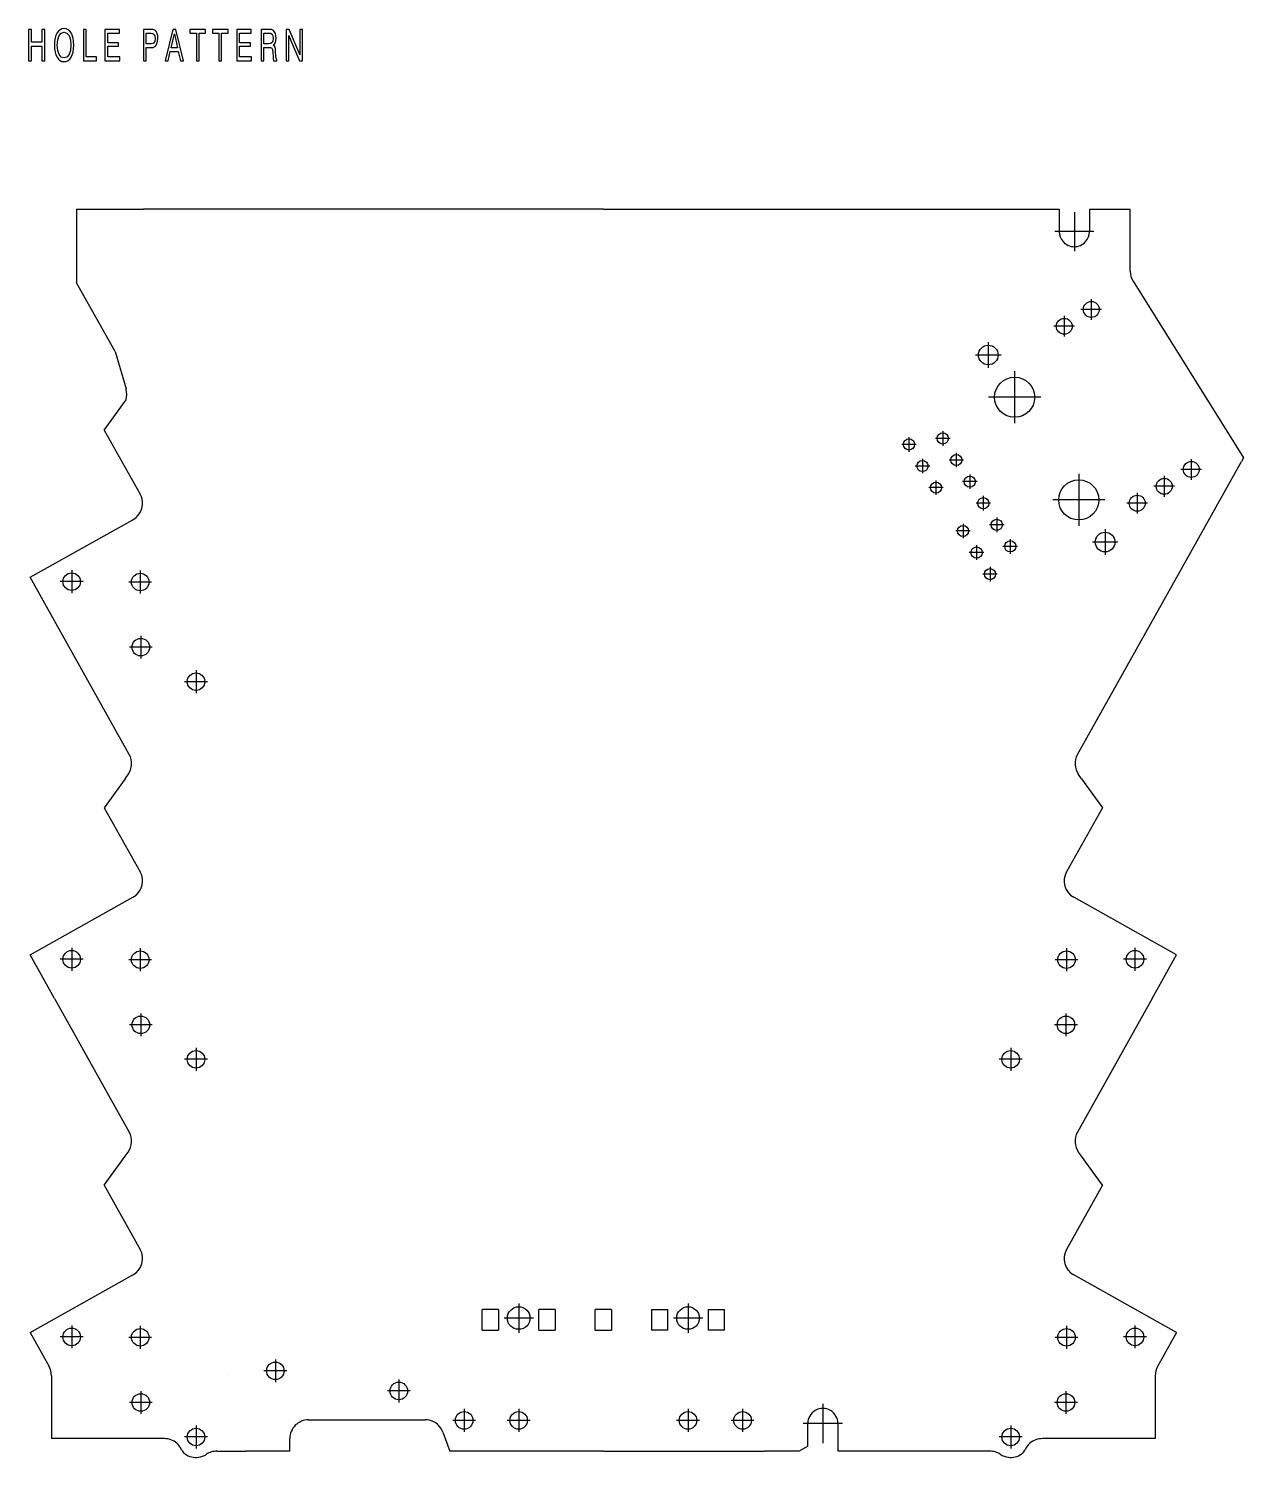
# Model space of a CAD drawing. Extents: x 58 to 155, y 123 to 237.
import ezdxf

# ---------------------------------------------------------------- set-up
doc = ezdxf.new("R2010")
doc.units = 0
doc.linetypes.add('DASHDOT', pattern=[18.5, 12, -3, 0.5, -3])
doc.layers.get('0').update_dxf_attribs({"linetype": 'CONTINUOUS'})

msp = doc.modelspace()

# ---------------------------------------------------------------- linework, layer by layer
at = {"color": 7}
for p, q in [((62.067909, 222.582611), (62.067909, 216.932617)), ((62.067909, 222.582611), (65.617905, 222.582611)), ((65.617905, 222.582611), (67.417908, 222.582611)), ((104.067909, 222.582611), (67.417908, 222.582611)), ((104.067909, 222.582611), (140.417908, 222.582611)), ((140.417908, 222.582611), (140.417908, 220.782623)), ((142.817902, 222.582611), (142.817902, 220.782623)), ((142.817902, 222.582611), (146.067902, 222.582611)), ((146.067902, 218.762344), (146.067902, 222.582611)), ((146.067902, 218.383041), (146.067902, 218.762344)), ((146.067902, 217.625351), (146.067902, 218.383041)), ((62.067909, 216.932617), (62.067909, 216.715759)), ((65.146851, 211.217926), (62.067909, 216.715759)), ((146.295837, 216.830475), (155.099152, 202.742218)), ((65.146851, 211.217926), (66.009949, 208.256775)), ((64.281479, 204.970825), (65.945091, 207.281738)), ((65.945091, 207.281738), (65.983307, 207.334808)), ((64.281479, 204.970825), (67.139908, 199.86673)), ((155.099152, 202.742218), (154.946777, 202.470123)), ((150.529099, 194.581787), (154.946777, 202.470123)), ((58.362637, 193.23201), (66.564102, 197.825043)), ((141.866776, 179.114105), (150.529099, 194.581787)), ((60.30365, 189.766083), (58.362637, 193.23201)), ((66.269043, 179.114105), (60.30365, 189.766083)), ((65.945091, 177.181732), (64.281479, 174.870819)), ((65.945091, 177.181732), (66.177658, 177.504791)), ((142.190735, 177.181732), (141.95816, 177.504791)), ((142.190735, 177.181732), (143.85434, 174.870819)), ((64.281479, 174.870819), (67.139908, 169.766724)), ((143.85434, 174.870819), (140.995911, 169.766724)), ((58.362637, 163.132019), (66.564102, 167.725052)), ((149.773178, 163.132019), (141.571716, 167.725052)), ((60.30365, 159.666077), (58.362637, 163.132019)), ((147.832169, 159.666077), (149.773178, 163.132019)), ((60.30365, 159.666077), (66.269043, 149.014099)), ((147.832169, 159.666077), (141.866776, 149.014099)), ((64.281479, 144.770828), (65.945091, 147.081741)), ((65.945091, 147.081741), (66.177658, 147.4048)), ((142.190735, 147.081741), (141.95816, 147.4048)), ((143.85434, 144.770828), (142.190735, 147.081741)), ((64.281479, 144.770828), (67.139908, 139.666718)), ((143.85434, 144.770828), (140.995911, 139.666718)), ((58.362637, 133.032013), (66.564102, 137.625046)), ((149.773178, 133.032013), (141.571716, 137.625046)), ((95.717911, 134.882614), (94.417908, 134.882614)), ((94.417908, 133.23262), (94.417908, 134.882614)), ((95.717911, 134.882614), (95.717911, 133.23262)), ((100.217911, 134.882614), (98.917908, 134.882614)), ((98.917908, 133.23262), (98.917908, 134.882614)), ((100.217911, 134.882614), (100.217911, 133.23262)), ((104.717911, 134.882614), (103.417908, 134.882614)), ((103.417908, 133.23262), (103.417908, 134.882614)), ((104.717911, 134.882614), (104.717911, 133.23262)), ((107.917908, 134.882614), (109.217911, 134.882614)), ((107.917908, 134.882614), (107.917908, 133.23262)), ((109.217911, 133.23262), (109.217911, 134.882614)), ((112.417908, 134.882614), (113.717911, 134.882614)), ((112.417908, 134.882614), (112.417908, 133.23262)), ((113.717911, 133.23262), (113.717911, 134.882614)), ((58.362637, 133.032013), (59.876652, 130.328537)), ((94.417908, 133.23262), (95.717911, 133.23262)), ((98.917908, 133.23262), (100.217911, 133.23262)), ((103.417908, 133.23262), (104.717911, 133.23262)), ((109.217911, 133.23262), (107.917908, 133.23262)), ((113.717911, 133.23262), (112.417908, 133.23262)), ((149.773178, 133.032013), (148.259171, 130.328537)), ((60.067909, 129.595612), (60.067909, 129.434052)), ((60.067909, 129.434052), (60.067909, 124.582619)), ((74.167908, 129.582611), (74.167908, 129.57457)), ((148.067902, 129.595612), (148.067902, 129.434052)), ((148.067902, 129.434052), (148.067902, 124.582619)), ((80.567909, 126.082619), (89.567909, 126.082619)), ((89.567909, 126.082619), (89.867912, 126.082619)), ((120.367905, 123.98262), (120.367905, 125.782616)), ((122.767914, 125.782616), (122.767914, 123.582619)), ((69.067909, 124.582619), (60.067909, 124.582619)), ((79.067909, 123.582619), (79.067909, 124.582619)), ((91.277451, 125.09565), (91.828148, 123.582619)), ((148.067902, 124.582619), (139.067902, 124.582619)), ((73.250221, 123.582619), (75.567909, 123.582619)), ((79.067909, 123.582619), (75.567909, 123.582619)), ((104.067909, 123.582619), (91.828148, 123.582619)), ((104.067909, 123.582619), (116.917908, 123.582619)), ((119.675087, 123.582619), (116.917908, 123.582619)), ((120.367905, 123.98262), (119.675087, 123.582619)), ((134.88559, 123.582619), (122.767914, 123.582619))]:
    msp.add_line(p, q, dxfattribs=at)
at = {"color": 7, "linetype": 'DASHDOT'}
for p, q in [((141.617905, 222.342621), (141.617905, 219.222626)), ((143.177917, 220.782623), (140.057907, 220.782623)), ((142.970703, 215.410095), (142.970703, 213.759094)), ((143.796204, 214.584595), (142.145203, 214.584595)), ((141.642166, 213.238602), (139.991165, 213.238602)), ((140.816666, 214.064087), (140.816666, 212.413101)), ((134.75856, 211.97113), (134.75856, 209.93013)), ((135.779068, 210.950623), (133.738068, 210.950623)), ((136.859695, 209.668121), (136.859695, 205.508118)), ((138.939697, 207.58812), (134.779694, 207.58812)), ((128.435547, 204.400177), (128.435547, 203.243179)), ((131.708603, 204.302673), (130.551605, 204.302673)), ((131.130096, 204.881165), (131.130096, 203.724167)), ((129.014038, 203.821686), (127.85704, 203.821686)), ((132.205841, 203.159637), (132.205841, 202.002625)), ((130.089783, 202.100143), (128.93277, 202.100143)), ((129.511276, 202.67865), (129.511276, 201.521637)), ((132.784332, 202.581131), (131.627335, 202.581131)), ((151.766205, 201.829956), (150.115204, 201.829956)), ((150.940704, 202.655457), (150.940704, 201.004456)), ((130.587006, 200.957108), (130.587006, 199.80011)), ((133.860077, 200.859589), (132.703064, 200.859589)), ((133.28157, 201.43808), (133.28157, 200.281097)), ((141.973419, 201.484467), (141.973419, 197.324463)), ((149.612152, 200.483948), (147.961151, 200.483948)), ((148.786652, 201.309448), (148.786652, 199.658447)), ((131.165512, 200.378601), (130.008514, 200.378601)), ((134.3573, 199.716553), (134.3573, 198.559555)), ((144.053421, 199.404449), (139.893417, 199.404449)), ((146.632614, 199.96347), (146.632614, 198.312469)), ((134.935806, 199.138062), (133.778809, 199.138062)), ((147.458115, 199.13797), (145.807114, 199.13797)), ((132.743774, 197.505554), (132.743774, 196.348541)), ((136.011536, 197.416504), (134.854538, 197.416504)), ((135.433044, 197.995026), (135.433044, 196.838013)), ((144.074554, 197.062439), (144.074554, 195.021454)), ((133.322281, 196.927048), (132.165283, 196.927048)), ((136.508774, 196.273468), (136.508774, 195.116486)), ((145.095047, 196.041946), (143.054047, 196.041946)), ((134.39801, 195.205505), (133.241013, 195.205505)), ((133.819519, 195.784012), (133.819519, 194.627014)), ((137.08728, 195.694977), (135.930283, 195.694977)), ((61.68166, 193.798309), (61.68166, 191.978302)), ((67.145294, 193.763519), (67.145294, 191.943512)), ((134.895248, 194.062469), (134.895248, 192.905472)), ((62.59166, 192.888306), (60.77166, 192.888306)), ((68.055298, 192.853516), (66.235291, 192.853516)), ((135.473755, 193.483978), (134.316757, 193.483978)), ((67.187286, 188.572113), (67.187286, 186.752106)), ((68.097282, 187.662109), (66.277283, 187.662109)), ((71.591751, 185.823807), (71.591751, 184.003815)), ((72.501747, 184.913803), (70.681747, 184.913803)), ((61.68166, 163.698303), (61.68166, 161.878311)), ((67.145294, 163.663513), (67.145294, 161.843521)), ((140.990524, 163.663513), (140.990524, 161.843521)), ((146.454163, 163.698303), (146.454163, 161.878311)), ((62.59166, 162.7883), (60.77166, 162.7883)), ((68.055298, 162.753525), (66.235291, 162.753525)), ((141.900528, 162.753525), (140.080521, 162.753525)), ((147.364166, 162.7883), (145.544159, 162.7883)), ((67.187286, 158.472107), (67.187286, 156.652115)), ((140.948532, 158.472107), (140.948532, 156.652115)), ((68.097282, 157.562103), (66.277283, 157.562103)), ((141.858536, 157.562103), (140.038544, 157.562103)), ((71.591751, 155.723801), (71.591751, 153.903809)), ((136.544067, 155.723801), (136.544067, 153.903809)), ((72.501747, 154.813812), (70.681747, 154.813812)), ((137.454071, 154.813812), (135.634064, 154.813812)), ((97.317909, 135.362625), (97.317909, 133.022614)), ((110.817909, 135.362625), (110.817909, 133.022614)), ((61.68166, 133.598312), (61.68166, 131.778305)), ((67.145294, 133.563522), (67.145294, 131.743515)), ((98.487907, 134.192612), (96.147911, 134.192612)), ((111.987907, 134.192612), (109.647911, 134.192612)), ((140.990524, 133.563522), (140.990524, 131.743515)), ((146.454163, 133.598312), (146.454163, 131.778305)), ((62.59166, 132.688309), (60.77166, 132.688309)), ((68.055298, 132.653519), (66.235291, 132.653519)), ((141.900528, 132.653519), (140.080521, 132.653519)), ((147.364166, 132.688309), (145.544159, 132.688309)), ((78.827911, 129.98262), (77.007912, 129.98262)), ((77.917908, 130.892624), (77.917908, 129.072617)), ((87.757912, 129.292618), (87.757912, 127.472618)), ((67.187286, 128.372116), (67.187286, 126.552109)), ((88.667908, 128.382614), (86.847908, 128.382614)), ((140.948532, 128.372116), (140.948532, 126.552109)), ((68.097282, 127.462112), (66.277283, 127.462112)), ((92.967911, 126.942619), (92.967911, 125.12262)), ((97.317909, 126.942619), (97.317909, 125.12262)), ((110.817909, 126.942619), (110.817909, 125.12262)), ((115.167908, 126.942619), (115.167908, 125.12262)), ((121.567909, 127.342621), (121.567909, 124.222618)), ((141.858536, 127.462112), (140.038544, 127.462112)), ((71.591751, 125.62381), (71.591751, 123.803802)), ((93.877907, 126.032616), (92.057907, 126.032616)), ((98.227905, 126.032616), (96.407913, 126.032616)), ((111.727905, 126.032616), (109.907913, 126.032616)), ((116.077911, 126.032616), (114.257912, 126.032616)), ((123.127907, 125.782616), (120.007912, 125.782616)), ((136.544067, 125.62381), (136.544067, 123.803802)), ((72.501747, 124.713806), (70.681747, 124.713806)), ((137.454071, 124.713806), (135.634064, 124.713806))]:
    msp.add_line(p, q, dxfattribs=at)
at = {"color": 7}
for points in [[(58.241936, 234.403198), (58.463425, 234.403198), (58.463425, 235.574966), (59.306435, 235.574966), (59.306435, 234.403198), (59.527924, 234.403198), (59.527924, 236.903198), (59.306435, 236.903198), (59.306435, 235.877472), (58.463425, 235.877472), (58.463425, 236.903198), (58.241936, 236.903198)], [(60.305912, 235.651459), (60.317215, 235.352432), (60.357895, 235.09166), (60.423439, 234.865646), (60.511581, 234.677887), (60.622326, 234.528366), (60.75341, 234.420578), (60.904835, 234.358002), (61.076603, 234.333664), (61.246109, 234.358002), (61.397533, 234.420578), (61.528618, 234.528366), (61.639362, 234.677887), (61.727505, 234.865646), (61.790787, 235.09166), (61.829208, 235.352432), (61.845032, 235.651459), (61.83147, 235.947006), (61.790787, 236.207794), (61.725246, 236.433792), (61.639362, 236.621552), (61.528618, 236.771072), (61.397533, 236.87886), (61.246109, 236.944916), (61.076603, 236.969269), (60.904835, 236.944916), (60.75341, 236.87886), (60.622326, 236.771072), (60.511581, 236.621552), (60.423439, 236.433792), (60.357895, 236.207794), (60.317215, 235.947006)], [(62.62302, 234.403198), (63.65588, 234.403198), (63.65588, 234.719604), (62.846767, 234.719604), (62.846767, 236.903198), (62.62302, 236.903198)], [(64.332169, 234.403198), (65.509666, 234.403198), (65.509666, 234.716125), (64.551392, 234.716125), (64.551392, 235.554108), (65.419266, 235.554108), (65.419266, 235.846176), (64.551392, 235.846176), (64.551392, 236.593735), (65.491585, 236.593735), (65.491585, 236.903198), (64.332169, 236.903198)], [(67.395622, 234.403198), (67.617111, 234.403198), (67.617111, 235.456741), (67.951599, 235.456741), (68.173088, 235.470657), (68.34938, 235.557587), (68.503059, 235.807922), (68.557304, 236.179977), (68.541481, 236.385117), (68.503059, 236.562454), (68.437523, 236.705002), (68.351639, 236.809311), (68.184387, 236.885818), (67.994545, 236.903198), (67.395622, 236.903198)], [(69.138664, 234.403198), (69.366936, 234.403198), (69.540962, 235.150757), (70.180565, 235.150757), (70.352333, 234.403198), (70.591904, 234.403198), (69.986198, 236.903198), (69.742111, 236.903198)], [(71.6185, 234.403198), (71.839989, 234.403198), (71.839989, 236.600693), (72.353027, 236.600693), (72.353027, 236.903198), (71.105461, 236.903198), (71.105461, 236.600693), (71.6185, 236.600693)], [(73.409004, 234.403198), (73.630493, 234.403198), (73.630493, 236.600693), (74.143532, 236.600693), (74.143532, 236.903198), (72.895966, 236.903198), (72.895966, 236.600693), (73.409004, 236.600693)], [(74.840164, 234.403198), (76.01767, 234.403198), (76.01767, 234.716125), (75.059387, 234.716125), (75.059387, 235.554108), (75.927261, 235.554108), (75.927261, 235.846176), (75.059387, 235.846176), (75.059387, 236.593735), (75.999588, 236.593735), (75.999588, 236.903198), (74.840164, 236.903198)], [(76.784355, 236.903198), (76.784355, 234.403198), (77.003586, 234.403198), (77.003586, 235.474136), (77.360672, 235.474136), (77.53244, 235.463699), (77.638664, 235.411545), (77.697433, 235.29332), (77.72229, 235.074265), (77.735847, 234.747421), (77.747147, 234.54924), (77.778793, 234.403198), (78.03418, 234.403198), (78.03418, 234.472733), (77.979935, 234.573578), (77.959595, 234.764816), (77.941513, 235.17511), (77.925697, 235.348953), (77.896317, 235.484558), (77.842072, 235.578445), (77.756195, 235.641022), (77.851112, 235.734909), (77.921173, 235.863556), (77.964119, 236.02002), (77.979935, 236.211258), (77.964119, 236.405975), (77.925697, 236.576355), (77.769753, 236.816269), (77.604767, 236.889297), (77.414917, 236.903198)], [(78.782791, 234.403198), (78.992981, 234.403198), (78.992981, 236.430313), (79.054001, 236.246033), (79.829208, 234.403198), (80.068779, 234.403198), (80.068779, 236.903198), (79.858589, 236.903198), (79.858589, 234.876083), (79.784004, 235.088181), (79.02462, 236.903198), (78.782791, 236.903198)], [(60.534184, 235.651459), (60.570343, 236.082611), (60.678825, 236.405975), (60.850594, 236.604172), (61.076603, 236.673706), (61.30035, 236.604172), (61.472115, 236.405975), (61.578339, 236.082611), (61.61676, 235.651459), (61.578339, 235.216827), (61.472115, 234.893463), (61.30035, 234.695267), (61.076603, 234.629211), (60.850594, 234.695267), (60.678825, 234.893463), (60.570343, 235.216827)], [(67.617111, 235.759247), (67.617111, 236.597214), (68.003586, 236.597214), (68.15049, 236.572876), (68.25219, 236.503342), (68.313217, 236.37468), (68.333557, 236.179977), (68.313217, 235.974823), (68.249931, 235.846176), (68.141449, 235.776627), (67.987762, 235.759247)], [(69.608765, 235.442841), (69.864151, 236.545059), (70.115021, 235.442841)], [(77.001328, 236.61113), (77.378754, 236.61113), (77.539223, 236.593735), (77.656746, 236.531158), (77.726807, 236.409454), (77.751671, 236.204315), (77.726807, 235.992218), (77.659012, 235.856613), (77.541481, 235.783585), (77.378754, 235.762726), (77.001328, 235.762726)]]:
    msp.add_lwpolyline(points, close=True, dxfattribs=at)
for centre, radius in [((142.970703, 214.584595), 0.635), ((140.816666, 213.238602), 0.635), ((134.75856, 210.950623), 0.785), ((136.859695, 207.58812), 1.6), ((128.435547, 203.821686), 0.445), ((131.130096, 204.302673), 0.445), ((132.205841, 202.581131), 0.445), ((129.511276, 202.100143), 0.445), ((150.940704, 201.829956), 0.635), ((130.587006, 200.378601), 0.445), ((133.28157, 200.859589), 0.445), ((141.973419, 199.404449), 1.6), ((148.786652, 200.483948), 0.635), ((134.3573, 199.138062), 0.445), ((146.632614, 199.13797), 0.635), ((132.743774, 196.927048), 0.445), ((135.433044, 197.416504), 0.445), ((136.508774, 195.694977), 0.445), ((144.074554, 196.041946), 0.785), ((133.819519, 195.205505), 0.445), ((134.895248, 193.483978), 0.445), ((61.68166, 192.888306), 0.7), ((67.145294, 192.853516), 0.7), ((67.187286, 187.662109), 0.7), ((71.591751, 184.913803), 0.7), ((61.68166, 162.7883), 0.7), ((67.145294, 162.753525), 0.7), ((140.990524, 162.753525), 0.7), ((146.454163, 162.7883), 0.7), ((67.187286, 157.562103), 0.7), ((140.948532, 157.562103), 0.7), ((71.591751, 154.813812), 0.7), ((136.544067, 154.813812), 0.7), ((97.317909, 134.192612), 0.9), ((110.817909, 134.192612), 0.9), ((61.68166, 132.688309), 0.7), ((67.145294, 132.653519), 0.7), ((140.990524, 132.653519), 0.7), ((146.454163, 132.688309), 0.7), ((77.917908, 129.98262), 0.7), ((87.757912, 128.382614), 0.7), ((67.187286, 127.462112), 0.7), ((140.948532, 127.462112), 0.7), ((92.967911, 126.032616), 0.7), ((97.317909, 126.032616), 0.7), ((110.817909, 126.032616), 0.7), ((115.167908, 126.032616), 0.7), ((71.591751, 124.713806), 0.7), ((136.544067, 124.713806), 0.7)]:
    msp.add_circle(centre, radius, dxfattribs=at)
for centre, radius, start, end in [((141.617905, 220.782623), 1.2, 180.000005, 221.409615), ((141.617905, 220.782623), 1.2, 221.409615, 318.59038), ((141.617905, 220.782623), 1.2, 318.59038, 0), ((147.567902, 217.625351), 1.5, 180.000005, 212.000005), ((64.56987, 207.837021), 1.5, 340.439504, 16.25), ((65.831161, 199.133789), 1.5, 299.250003, 29.249998), ((64.960297, 178.381165), 1.5, 324.250001, 29.249998), ((143.175522, 178.381165), 1.5, 150.750007, 215.749997), ((65.831161, 169.033798), 1.5, 299.250003, 29.249998), ((142.304657, 169.033798), 1.5, 150.750007, 240.750006), ((64.960297, 148.281174), 1.5, 324.250001, 29.249998), ((143.175522, 148.281174), 1.5, 150.750007, 215.749997), ((65.831161, 138.933792), 1.5, 299.250003, 29.249998), ((142.304657, 138.933792), 1.5, 150.750007, 240.750006), ((58.567909, 129.595612), 1.5, 360, 29.249998), ((149.567902, 129.595612), 1.5, 150.750007, 179.999995), ((121.567909, 125.782616), 1.2, 0, 180.000005), ((80.567909, 124.582619), 1.5, 90.000003, 180.000005), ((89.867912, 124.582619), 1.5, 25.841934, 90.000003), ((69.067909, 123.082619), 1.5, 80.191455, 90.000003), ((69.067909, 123.082619), 1.5, 37.992026, 80.191455), ((89.867912, 124.582619), 1.5, 20.000001, 25.841934), ((139.067902, 123.082619), 1.5, 99.808543, 142.007979), ((139.067902, 123.082619), 1.5, 90.000003, 99.808543), ((69.067909, 123.082619), 1.5, 24.903947, 37.992026), ((71.244743, 124.093254), 0.9, 204.903944, 234.647396), ((71.591904, 124.582619), 1.5, 234.647396, 276.96578), ((71.591904, 124.582619), 1.5, 276.96578, 303.557311), ((73.250221, 122.082619), 1.5, 106.402367, 123.557316), ((73.250221, 122.082619), 1.5, 90.000003, 106.402367), ((134.88559, 122.082619), 1.5, 73.597638, 90.000003), ((134.88559, 122.082619), 1.5, 56.442689, 73.597638), ((136.543915, 124.582619), 1.5, 236.442684, 263.034222), ((136.543915, 124.582619), 1.5, 263.034222, 305.352602), ((136.891083, 124.093254), 0.9, 305.352602, 335.096053), ((139.067902, 123.082619), 1.5, 142.007979, 155.096056)]:
    msp.add_arc(centre, radius, start, end, dxfattribs=at)

doc.saveas('drawing.dxf')
